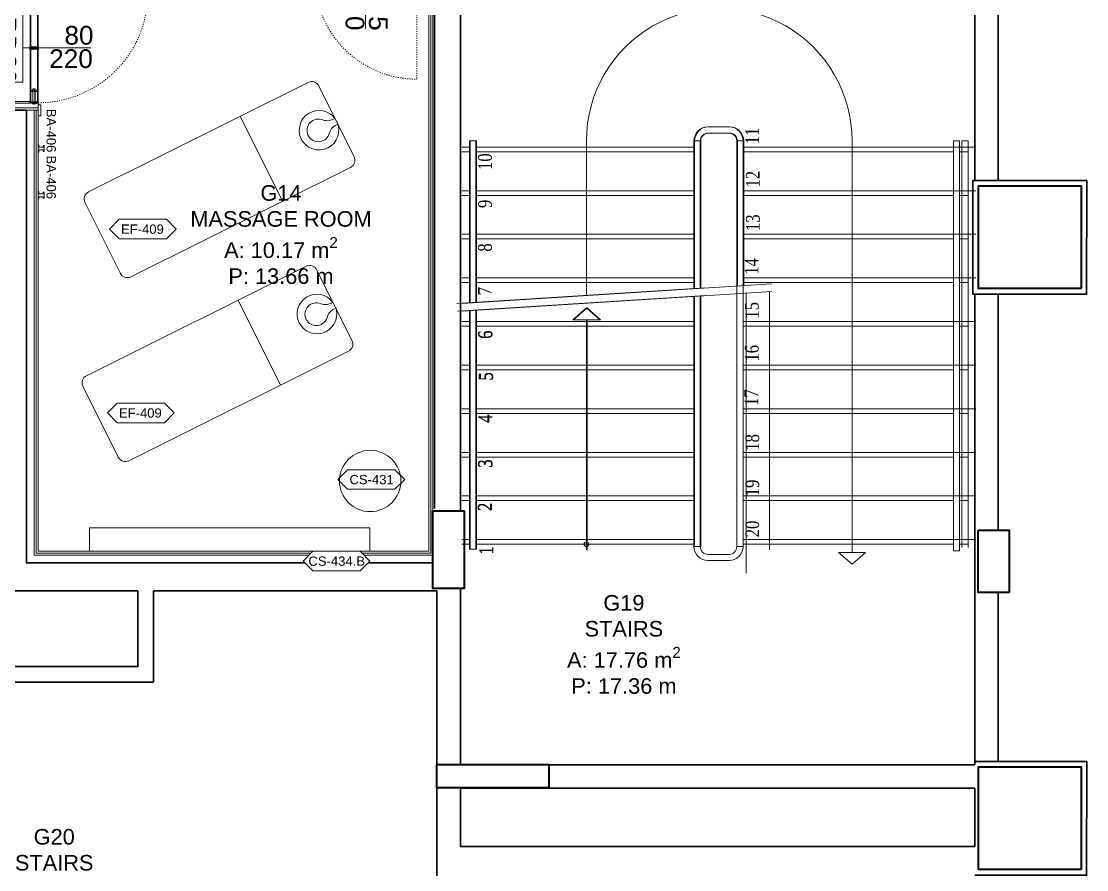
# Model space of a CAD drawing. Header units: centimetres. Extents: x 118932 to 154602, y -32682 to -23521.
# Drawn here: x 141078 to 141762, y -30357 to -29812 of the extents above; entities that cross this region are included whole.
import ezdxf

# ---------------------------------------------------------------- set-up
doc = ezdxf.new("R2010")
doc.units = ezdxf.units.CM
doc.header["$LTSCALE"] = 50
doc.header["$MEASUREMENT"] = 0
doc.linetypes.add('ACAD_ISO03W100', pattern=[30, 12, -18])
doc.linetypes.add('CENTER', pattern=[50.8, 31.75, -6.35, 6.35, -6.35])
for name, color, linetype, lineweight, true_color in [('GEN_00_BL_Yazı', 7, 'Continuous', 0, 0x4f5250), ('GEN_00_BL_Ölçü Dış', 7, 'Continuous', 5, 0x766a5e), ('GEN_01_TA_Kolon', 7, 'Continuous', 35, 0xd05d28), ('GEN_01_TA_Merdiven', 7, 'Continuous', 13, 0x816183), ('GEN_02_TF_Islak Hacim', 7, 'Continuous', 5, 0x007cb0), ('GEN_02_TF_Kapı', 7, 'Continuous', 9, 0x4a3526), ('GEN_02_TF_Mobilya', 7, 'Continuous', 5, 0x745e3d), ('GEN_05_ML_Ahşap', 7, 'Continuous', 9, 0x745e3d), ('GEN_05_ML_Alçıpan_giydirme', 7, 'Continuous', 18, 0x7ebab5), ('GEN_06_GR_İnce', 7, 'Continuous', 13, 0xb0b0a9), ('KALACAK DUVARLAR', 7, 'Continuous', 30, 0x005387)]:
    doc.layers.add(name, color=color, linetype=linetype, lineweight=lineweight, true_color=true_color)
doc.styles.add('ARIAL', font='arial.ttf')
doc.styles.add('arial_1_18', font='arial.ttf', dxfattribs={"height": 0.2})
doc.styles.add('Arial_6', font='arial.ttf', dxfattribs={"height": 59.5325})
doc.styles.add('NEW-ROMAN', font='times.ttf', dxfattribs={"width": 0.7, "height": 15})

# ---------------------------------------------------------------- blocks, each defined once
blk = doc.blocks.new('as5')
at = {"layer": 'GEN_01_TA_Merdiven'}
for p, q in [((43915.65, -10678.36, 0), (43912.07, -10782.2, 0)), ((43915.65, -10678.36, 0), (43919.65, -10678.49, 0)), ((43919.65, -10678.49, 0), (43916.08, -10782.05, 0)), ((43919.65, -10678.49, 0), (43916.08, -10782.05, 0)), ((43990.61, -10680.96, 0), (43987.18, -10780.17, 0)), ((44068.73, -10678.66, 0), (44082.23, -10679.13, 0)), ((43915.41, -10685.36, 0), (43910.41, -10685.19, 0)), ((43915.51, -10682.37, 0), (43910.52, -10682.19, 0)), ((44059.33, -10690.33, 0), (43919.41, -10685.5, 0)), ((44059.43, -10687.34, 0), (43919.51, -10682.5, 0)), ((44059.57, -10683.35, 0), (44056.29, -10778.23, 0)), ((44063.56, -10683.48, 0), (44059.57, -10683.35, 0)), ((44063.56, -10683.48, 0), (44060.3, -10778.08, 0)), ((44087.05, -10684.3, 0), (44078.06, -10944.63, 0)), ((44091.05, -10684.43, 0), (44082.06, -10944.77, 0)), ((44091.05, -10684.43, 0), (44082.06, -10944.77, 0)), ((44087.05, -10684.3, 0), (44091.05, -10684.43, 0)), ((44090.91, -10688.42, 0), (44225.83, -10693.08, 0)), ((44161.01, -10686.85, 0), (44151.89, -10950.89, 0)), ((44090.81, -10691.42, 0), (44225.73, -10696.08, 0)), ((44225.97, -10689.09, 0), (44216.88, -10952.16, 0)), ((44229.97, -10689.23, 0), (44220.88, -10952.3, 0)), ((44229.97, -10689.23, 0), (44225.97, -10689.09, 0)), ((44229.83, -10693.22, 0), (44234.82, -10693.39, 0)), ((44229.72, -10696.22, 0), (44234.72, -10696.39, 0)), ((43918.58, -10709.48, 0), (43916.08, -10782.05, 0)), ((43914.45, -10713.35, 0), (43909.45, -10713.18, 0)), ((43914.55, -10710.35, 0), (43909.55, -10710.18, 0)), ((44058.36, -10718.32, 0), (43918.44, -10713.49, 0)), ((44058.46, -10715.32, 0), (43918.55, -10710.49, 0)), ((44089.84, -10719.4, 0), (44224.76, -10724.06, 0)), ((44089.94, -10716.41, 0), (44224.86, -10721.06, 0)), ((44228.86, -10721.2, 0), (44233.86, -10721.38, 0)), ((44228.76, -10724.2, 0), (44233.75, -10724.37, 0)), ((43913.48, -10741.33, 0), (43908.48, -10741.16, 0)), ((43913.58, -10738.33, 0), (43908.59, -10738.16, 0)), ((44057.39, -10746.3, 0), (43917.48, -10741.47, 0)), ((44057.5, -10743.3, 0), (43917.58, -10738.47, 0)), ((44088.87, -10747.39, 0), (44223.79, -10752.05, 0)), ((44088.98, -10744.39, 0), (44223.9, -10749.05, 0)), ((44227.9, -10749.19, 0), (44232.89, -10749.36, 0)), ((44227.79, -10752.18, 0), (44232.79, -10752.36, 0)), ((43912.51, -10769.31, 0), (43907.52, -10769.14, 0)), ((43912.62, -10766.32, 0), (43907.62, -10766.14, 0)), ((44056.43, -10774.28, 0), (43916.51, -10769.45, 0)), ((44056.53, -10771.29, 0), (43916.61, -10766.45, 0)), ((44087.91, -10775.37, 0), (44222.83, -10780.03, 0)), ((44088.01, -10772.37, 0), (44222.93, -10777.03, 0)), ((44226.93, -10777.17, 0), (44231.93, -10777.34, 0)), ((44056.12, -10783.1, 0), (44050.58, -10943.68, 0)), ((44060.13, -10782.95, 0), (44054.57, -10943.82, 0)), ((44226.83, -10780.17, 0), (44231.82, -10780.34, 0)), ((43911.9, -10787.07, 0), (43906.61, -10940.38, 0)), ((43915.91, -10786.91, 0), (43910.6, -10940.52, 0)), ((43915.91, -10786.91, 0), (43910.6, -10940.52, 0)), ((43915.91, -10786.91, 0), (43910.6, -10940.52, 0)), ((43978, -10795.47, 0), (43986.91, -10788.11, 0)), ((43995.29, -10796.07, 0), (43986.91, -10788.11, 0)), ((43911.55, -10797.3, 0), (43906.55, -10797.13, 0)), ((43911.65, -10794.3, 0), (43906.65, -10794.13, 0)), ((44055.46, -10802.27, 0), (43915.54, -10797.44, 0)), ((44055.56, -10799.27, 0), (43915.65, -10794.44, 0)), ((43995.29, -10796.07, 0), (43978, -10795.47, 0)), ((43986.64, -10795.77, 0), (43981.54, -10943.58, 0)), ((44086.94, -10803.35, 0), (44221.86, -10808.01, 0)), ((44087.05, -10800.36, 0), (44221.96, -10805.01, 0)), ((44225.96, -10805.15, 0), (44230.96, -10805.33, 0)), ((44225.86, -10808.15, 0), (44230.86, -10808.32, 0)), ((43910.58, -10825.28, 0), (43905.58, -10825.11, 0)), ((43910.68, -10822.28, 0), (43905.69, -10822.11, 0)), ((44054.49, -10830.25, 0), (43914.58, -10825.42, 0)), ((44054.6, -10827.25, 0), (43914.68, -10822.42, 0)), ((44085.98, -10831.34, 0), (44220.9, -10836, 0)), ((44086.08, -10828.34, 0), (44221, -10833, 0)), ((44224.89, -10836.13, 0), (44229.89, -10836.31, 0)), ((44225, -10833.14, 0), (44229.99, -10833.31, 0)), ((43909.61, -10853.26, 0), (43904.62, -10853.09, 0)), ((43909.72, -10850.27, 0), (43904.72, -10850.09, 0)), ((44053.63, -10855.24, 0), (43913.71, -10850.4, 0)), ((44053.53, -10858.23, 0), (43913.61, -10853.4, 0)), ((44085.01, -10859.32, 0), (44219.93, -10863.98, 0)), ((44085.11, -10856.32, 0), (44220.03, -10860.98, 0)), ((44223.93, -10864.12, 0), (44228.92, -10864.29, 0)), ((44224.03, -10861.12, 0), (44229.03, -10861.29, 0)), ((43908.75, -10878.25, 0), (43903.75, -10878.08, 0)), ((44052.67, -10883.22, 0), (43912.75, -10878.39, 0)), ((43908.65, -10881.25, 0), (43903.65, -10881.08, 0)), ((44052.56, -10886.22, 0), (43912.65, -10881.39, 0)), ((44084.04, -10887.3, 0), (44218.96, -10891.96, 0)), ((44084.15, -10884.31, 0), (44219.07, -10888.96, 0)), ((44222.96, -10892.1, 0), (44227.96, -10892.27, 0)), ((44223.06, -10889.1, 0), (44228.06, -10889.28, 0)), ((43907.78, -10906.23, 0), (43902.79, -10906.06, 0)), ((44051.7, -10911.2, 0), (43911.78, -10906.37, 0)), ((43907.68, -10909.23, 0), (43902.68, -10909.06, 0)), ((44051.6, -10914.2, 0), (43911.68, -10909.37, 0)), ((44083.18, -10912.29, 0), (44218.1, -10916.95, 0)), ((44083.08, -10915.29, 0), (44218, -10919.95, 0)), ((44221.99, -10920.08, 0), (44226.99, -10920.26, 0)), ((44222.1, -10917.09, 0), (44227.09, -10917.26, 0)), ((43906.82, -10934.22, 0), (43901.82, -10934.04, 0)), ((44050.73, -10939.19, 0), (43910.82, -10934.35, 0)), ((43906.71, -10937.21, 0), (43901.72, -10937.04, 0)), ((43910.6, -10940.52, 0), (43906.61, -10940.38, 0)), ((43910.6, -10940.52, 0), (43906.61, -10940.38, 0)), ((44050.63, -10942.18, 0), (43910.71, -10937.35, 0)), ((44082.21, -10940.27, 0), (44217.13, -10944.93, 0)), ((44050.58, -10943.68, 0), (44054.57, -10943.82, 0)), ((44082.06, -10944.77, 0), (44078.06, -10944.63, 0)), ((44082.11, -10943.27, 0), (44217.03, -10947.93, 0)), ((44221.03, -10948.07, 0), (44226.02, -10948.24, 0)), ((44221.13, -10945.07, 0), (44226.13, -10945.24, 0)), ((44059.26, -10952.99, 0), (44072.75, -10953.45, 0)), ((44059.4, -10948.99, 0), (44072.89, -10949.46, 0)), ((44143.24, -10950.59, 0), (44160.54, -10951.19, 0)), ((44143.24, -10950.59, 0), (44151.62, -10958.55, 0)), ((44160.54, -10951.19, 0), (44151.62, -10958.55, 0)), ((44216.88, -10952.16, 0), (44220.88, -10952.3, 0))]:
    blk.add_line(p, q, dxfattribs=at)
at = {"layer": 'GEN_01_TA_Merdiven', "linetype": 'CENTER', "ltscale": 0.5}
for p, q in [((44063.36, -10777.97, 0), (43903.94, -10782.5, 0)), ((44063.44, -10782.83, 0), (43904.01, -10787.36, 0))]:
    blk.add_line(p, q, dxfattribs=at)
at = {"layer": 'GEN_01_TA_Merdiven'}
blk.add_circle((43981.67, -10939.8, 0), 1.5, dxfattribs=at)
for centre, radius, start, end in [((44075.81, -10683.91, 0), 85.25, 358.02232, 178.02232), ((44068.56, -10683.66, 0), 9, 88.02232, 178.02232), ((44082.05, -10684.12, 0), 9, 358.02232, 88.02232), ((44068.56, -10683.66, 0), 5, 88.02232, 178.02232), ((44082.05, -10684.12, 0), 5, 358.02232, 88.02232), ((44059.57, -10943.99, 0), 9, 178.02232, 268.02232), ((44059.57, -10943.99, 0), 5, 178.02232, 268.02232), ((44073.06, -10944.46, 0), 9, 268.02232, 358.02232), ((44073.06, -10944.46, 0), 5, 268.02232, 358.02232)]:
    blk.add_arc(centre, radius, start, end, dxfattribs=at)
at = {"layer": 'GEN_01_TA_Merdiven', "style": 'NEW-ROMAN', "width": 0.8}
for s, p in [('11', (44101.25, -10686.91, 0)), ('10', (43929.26, -10697.52, 0)), ('12', (44100.7, -10714.71, 0)), ('9', (43928.4, -10721.97, 0)), ('13', (44099.74, -10742.66, 0)), ('8', (43927.43, -10749.96, 0)), ('14', (44097.96, -10770.68, 0)), ('7', (43926.46, -10777.94, 0)), ('15', (44097.13, -10798.87, 0)), ('6', (43925.5, -10805.92, 0)), ('16', (44096.17, -10826.4, 0)), ('5', (43924.98, -10832.68, 0)), ('17', (44094.92, -10854.84, 0)), ('4', (43923.64, -10859.82, 0)), ('18', (44094.52, -10883.59, 0)), ('3', (43922.64, -10888.61, 0)), ('19', (44093.51, -10912.82, 0)), ('2', (43921.48, -10916.38, 0)), ('20', (44092.6, -10939.16, 0)), ('20', (44092.6, -10939.16, 0)), ('1', (43921.33, -10944.38, 0))]:
    blk.add_text(s, height=8.82, rotation=88.02232, dxfattribs=at).set_placement(p)
blk = doc.blocks.new('LEVEL 0_B BLOK_MERDİVEN')
at = {"layer": 'GEN_01_TA_Merdiven'}
for p, q in [((2641.55, -115.17, 0), (2655.05, -115.17, 0)), ((2641.55, -119.17, 0), (2655.05, -119.17, 0)), ((2488.55, -124.15, 0), (2488.55, -228.06, 0)), ((2488.55, -124.15, 0), (2492.55, -124.15, 0)), ((2492.55, -124.15, 0), (2492.55, -227.77, 0)), ((2632.55, -124.17, 0), (2632.55, -219.12, 0)), ((2636.55, -124.17, 0), (2632.55, -124.17, 0)), ((2636.55, -124.17, 0), (2636.55, -218.83, 0)), ((2660.05, -124.17, 0), (2664.05, -124.17, 0)), ((2660.05, -124.17, 0), (2660.05, -217.32, 0)), ((2664.05, -124.17, 0), (2664.05, -217.07, 0)), ((2664.05, -128.17, 0), (2804.05, -128.17, 0)), ((2804.05, -124.17, 0), (2804.05, -385.17, 0)), ((2808.05, -124.17, 0), (2804.05, -124.17, 0)), ((2808.05, -124.17, 0), (2808.05, -385.17, 0)), ((2808.05, -128.17, 0), (2813.05, -128.17, 0)), ((2488.55, -131.17, 0), (2483.55, -131.17, 0)), ((2632.55, -131.17, 0), (2492.55, -131.17, 0)), ((2664.05, -156.17, 0), (2804.05, -156.17, 0)), ((2808.05, -156.17, 0), (2813.05, -156.17, 0)), ((2488.55, -159.17, 0), (2483.55, -159.17, 0)), ((2632.55, -159.17, 0), (2492.55, -159.17, 0)), ((2664.05, -184.17, 0), (2804.05, -184.17, 0)), ((2808.05, -184.17, 0), (2813.05, -184.17, 0)), ((2488.55, -187.17, 0), (2483.55, -187.17, 0)), ((2632.55, -187.17, 0), (2492.55, -187.17, 0)), ((2488.55, -215.17, 0), (2483.55, -215.17, 0)), ((2632.55, -215.17, 0), (2492.55, -215.17, 0)), ((2664.05, -212.17, 0), (2804.05, -212.17, 0)), ((2808.05, -212.17, 0), (2813.05, -212.17, 0)), ((2632.55, -223.99, 0), (2632.55, -384.67, 0)), ((2636.55, -223.7, 0), (2636.55, -384.67, 0)), ((2665.55, -221.84, 0), (2665.55, -401.67, 0)), ((2680.55, -220.9, 0), (2680.55, -386.67, 0)), ((2554.9, -239.05, 0), (2563.55, -231.38, 0)), ((2572.2, -239.05, 0), (2563.55, -231.38, 0)), ((2488.55, -232.93, 0), (2488.55, -386.34, 0)), ((2492.55, -232.64, 0), (2492.55, -386.34, 0)), ((2572.2, -239.05, 0), (2554.9, -239.05, 0)), ((2563.55, -239.05, 0), (2563.55, -386.95, 0)), ((2488.55, -240.17, 0), (2483.55, -240.17, 0)), ((2488.55, -243.17, 0), (2483.55, -243.17, 0)), ((2632.55, -240.17, 0), (2492.55, -240.17, 0)), ((2632.55, -243.17, 0), (2492.55, -243.17, 0)), ((2664.05, -240.17, 0), (2804.05, -240.17, 0)), ((2808.05, -240.17, 0), (2813.05, -240.17, 0)), ((2488.55, -268.17, 0), (2483.55, -268.17, 0)), ((2488.55, -271.17, 0), (2483.55, -271.17, 0)), ((2632.55, -268.17, 0), (2492.55, -268.17, 0)), ((2632.55, -271.17, 0), (2492.55, -271.17, 0)), ((2664.05, -268.17, 0), (2804.05, -268.17, 0)), ((2808.05, -268.17, 0), (2813.05, -268.17, 0)), ((2488.55, -296.17, 0), (2483.55, -296.17, 0)), ((2488.55, -299.17, 0), (2483.55, -299.17, 0)), ((2632.55, -296.17, 0), (2492.55, -296.17, 0)), ((2632.55, -299.17, 0), (2492.55, -299.17, 0)), ((2664.05, -296.17, 0), (2804.05, -296.17, 0)), ((2808.05, -296.17, 0), (2813.05, -296.17, 0)), ((2488.55, -324.17, 0), (2483.55, -324.17, 0)), ((2488.55, -327.17, 0), (2483.55, -327.17, 0)), ((2632.55, -324.17, 0), (2492.55, -324.17, 0)), ((2632.55, -327.17, 0), (2492.55, -327.17, 0)), ((2664.05, -324.17, 0), (2804.05, -324.17, 0)), ((2808.05, -324.17, 0), (2813.05, -324.17, 0)), ((2488.55, -352.17, 0), (2483.55, -352.17, 0)), ((2488.55, -355.17, 0), (2483.55, -355.17, 0)), ((2632.55, -352.17, 0), (2492.55, -352.17, 0)), ((2632.55, -355.17, 0), (2492.55, -355.17, 0)), ((2664.05, -352.17, 0), (2804.05, -352.17, 0)), ((2808.05, -352.17, 0), (2813.05, -352.17, 0)), ((2632.55, -380.17, 0), (2492.55, -380.17, 0)), ((2664.05, -380.17, 0), (2804.05, -380.17, 0)), ((2808.05, -380.17, 0), (2813.05, -380.17, 0)), ((2492.55, -386.34, 0), (2488.55, -386.34, 0)), ((2632.55, -383.17, 0), (2492.55, -383.17, 0)), ((2632.55, -384.67, 0), (2636.55, -384.67, 0)), ((2641.55, -389.67, 0), (2655.05, -389.67, 0)), ((2641.55, -393.67, 0), (2655.05, -393.67, 0))]:
    blk.add_line(p, q, dxfattribs=at)
at = {"layer": 'GEN_01_TA_Merdiven', "linetype": 'CENTER', "ltscale": 0.5}
for p, q in [((2682.05, -215.93, 0), (2483.55, -228.64, 0)), ((2682.05, -220.8, 0), (2483.55, -233.49, 0))]:
    blk.add_line(p, q, dxfattribs=at)
at = {"layer": 'GEN_01_TA_Merdiven'}
for centre, radius, start, end in [((2641.55, -124.17, 0), 9, 90, 180), ((2655.05, -124.17, 0), 9, 0, 90), ((2641.55, -124.17, 0), 5, 90, 180), ((2655.05, -124.17, 0), 5, 0, 90)]:
    blk.add_arc(centre, radius, start, end, dxfattribs=at)
at = {"rotation": 1.977677304363051}
blk.add_blockref('as5', (-41769.87, 9032.3, 0), dxfattribs=at)
at = {"layer": 'GEN_01_TA_Merdiven', "style": 'NEW-ROMAN', "width": 0.8}
for s, p in [('6', (2502.79, -251.31, 0)), ('5', (2503.2, -278.06, 0)), ('4', (2502.79, -305.23, 0)), ('3', (2502.79, -334.04, 0)), ('2', (2502.58, -361.83, 0)), ('1', (2503.4, -389.82, 0))]:
    blk.add_text(s, height=8.82, rotation=90, dxfattribs=at).set_placement(p)
blk = doc.blocks.new('LEVEL 0_B BLOK_GÖRÜNÜŞ')
at = {"layer": 'GEN_00_BL_Ölçü Dış'}
blk.add_blockref('LEVEL 0_B BLOK_MERDİVEN', (-229.05, 1040.3, 0), dxfattribs=at)
blk = doc.blocks.new('LEVEL 0_B BLOK_KOLON')
at = {"layer": 'GEN_01_TA_Kolon', "elevation": 0}
for points in [[(766.5, -397.37), (700.5, -397.37), (700.5, -331.37), (766.5, -331.37)], [(766.5, -397.37), (700.5, -397.37), (700.5, -331.37), (766.5, -331.37)], [(350.37, -540.07), (370.37, -540.07), (370.37, -590.07), (350.37, -590.07)], [(700.37, -552.55), (720.37, -552.55), (720.37, -592.57), (700.37, -592.57)], [(352.87, -703.07), (424.87, -703.07), (424.87, -718.07), (352.87, -718.07)], [(766.5, -770.5), (700.5, -770.5), (700.5, -704.5), (766.5, -704.5)], [(766.5, -770.5), (700.5, -770.5), (700.5, -704.5), (766.5, -704.5)]]:
    blk.add_lwpolyline(points, close=True, dxfattribs=at)
blk = doc.blocks.new('KALACAK DUVALAR LEVEL 0 B BLOK')
at = {"layer": 'KALACAK DUVARLAR'}
for p, q in [((598.7, -473.82), (598.7, -335.8)), ((598.7, -698.34), (598.7, -546.82)), ((583.7, -846.95, 0), (598.7, -846.95, 0))]:
    blk.add_line(p, q, dxfattribs=at)
for points in [[(256, -310.86), (583.7, -310.86), (583.7, -473.82)], [(236, -321.91), (230.21, -321.91), (230.21, -335.87), (236.87, -335.87), (236.87, -684.35)], [(253.5, -685.85), (253.51, -335.8)], [(235.87, -719.36), (-25, -719.36), (-25, -428.7), (-38, -428.7), (-38, -719.36), (-114.63, -719.36)], [(583.7, -546.82), (583.7, -846.95)], [(-118, -737.36), (46.5, -737.36)], [(56.5, -737.36), (238.5, -737.36), (238.5, -998.82)], [(583.7, -846.95), (583.7, -848.93), (253.5, -848.93), (253.5, -735.86)], [(598.7, -846.95), (598.7, -738.36)]]:
    blk.add_lwpolyline(points, dxfattribs=at)
at = {"layer": 'KALACAK DUVARLAR', "elevation": 0}
blk.add_lwpolyline([(582.55, -473.82), (655.55, -473.82), (655.44, -546.82), (582.44, -546.82)], close=True, dxfattribs=at)
for points in [[(-118, -795.93), (56.5, -795.93), (56.5, -737.45)], [(-118, -785.93), (46.5, -785.93), (46.5, -737.45)], [(583.7, -846.95), (655.55, -846.95), (655.44, -919.95), (583.7, -919.95)]]:
    blk.add_lwpolyline(points, dxfattribs=at)
at = {"layer": 'KALACAK DUVARLAR'}
blk.add_lwpolyline([(253.5, -901.43), (253.5, -863.93), (583.7, -863.93), (583.7, -901.43)], close=True, dxfattribs=at)
blk = doc.blocks.new('BA 406 HOOK')
at = {"layer": 'GEN_02_TF_Islak Hacim'}
for p, q in [((-2.38, 0), (-2.38, -0.32)), ((-2.38, 0), (2.38, 0)), ((-2.3, 0), (-2.38, 0)), ((2.38, 0), (2.3, 0)), ((2.38, -0.32), (2.38, 0)), ((-2.38, -0.32), (-2.3, -0.32)), ((-0.92, -0.32), (-2.38, -0.32)), ((-1.91, -3.19), (-1.91, -3.81)), ((-1.91, -3.19), (-0.92, -3.19)), ((-1.84, -3.19), (-1.91, -3.19)), ((-1.91, -3.81), (-1.84, -3.81)), ((1.9, -3.81), (-1.91, -3.81)), ((-0.92, -0.32), (-0.92, -3.19)), ((0.92, -3.19), (0.92, -0.32)), ((2.38, -0.32), (0.92, -0.32)), ((0.92, -3.19), (1.9, -3.19)), ((1.9, -3.19), (1.84, -3.19)), ((1.84, -3.81), (1.9, -3.81)), ((1.9, -3.81), (1.9, -3.19)), ((2.3, -0.32), (2.38, -0.32))]:
    blk.add_line(p, q, dxfattribs=at)
at = {"layer": 'GEN_00_BL_Yazı', "insert": (25.5, -11.38), "char_height": 6, "width": 26.5421, "attachment_point": 1, "rotation": 180, "style": 'Arial_6'}
blk.add_mtext('BA-406', dxfattribs=at)
blk = doc.blocks.new('LEVEL 0 ISLAK HACİM')
at = {"color": 1, "lineweight": 100, "rotation": 90}
for p in [(732.84, -3487.31, 0), (732.84, -3517.31, 0)]:
    blk.add_blockref('BA 406 HOOK', p, dxfattribs=at)
blk = doc.blocks.new('DUVAR LEVEL 0 B LBOK')
at = {"layer": 'GEN_05_ML_Alçıpan_giydirme', "elevation": 0}
for points in [[(714.42, 421.56), (714.42, 135.9), (970.29, 135.9), (970.29, 510.35), (962.13, 510.35), (962.13, 528.35)], [(715.67, 421.56), (715.67, 137.15), (969.04, 137.15), (969.04, 509.1), (960.88, 509.1), (960.88, 528.35)], [(716.92, 421.56), (716.92, 138.4), (967.79, 138.4), (967.79, 507.85), (959.63, 507.85), (959.63, 528.35)]]:
    blk.add_lwpolyline(points, dxfattribs=at)
blk = doc.blocks.new('FFE-Tag')
at = {"color": 0}
blk.add_wipeout([(-8.76, 0), (-6.19, 2.57), (6.19, 2.57), (8.76, 0), (6.19, -2.57), (-6.19, -2.57)], dxfattribs=at).dxf.layer = 'GEN_00_BL_Yazı'
at = {"layer": 'GEN_00_BL_Yazı', "color": 0}
for p, q in [((-8.76, 0), (-6.19, 2.57)), ((-8.76, 0), (-6.19, -2.57)), ((6.19, 2.57), (-6.19, 2.57)), ((8.76, 0), (6.19, 2.57)), ((8.76, 0), (6.19, -2.57)), ((-6.19, -2.57), (6.19, -2.57))]:
    blk.add_line(p, q, dxfattribs=at)
blk = doc.blocks.new('masaj_')
at = {"layer": 'GEN_02_TF_Mobilya'}
blk.add_lwpolyline([(61.65, 64.67, -1), (38.92, 53.35, -0.914158), (60.46, 66.61, -0.237125), (52.77, 65.56, 2.811027), (56.97, 57.38, -0.248577), (62.4, 62.72)], format="xyb", dxfattribs=at)
blk.add_lwpolyline([(-0.34, 67.94), (26.85, 13.38)], dxfattribs=at)
at = {"layer": 'GEN_00_BL_Yazı', "xscale": 2.448801272789196, "yscale": 2.448801272789196, "zscale": 2.448801272789196}
blk.add_blockref('FFE-Tag', (-62.81, -4.46), dxfattribs=at)
at = {"layer": 'GEN_02_TF_Mobilya'}
blk.add_lwpolyline([(72.79, 41.86), (50.07, 87.47, 0.414214), (43.36, 89.71), (-97.73, 19.41, 0.414214), (-99.98, 12.7), (-77.25, -32.91, 0.414214), (-70.55, -35.15), (70.55, 35.15, 0.414214)], format="xyb", close=True, dxfattribs=at)
at = {"layer": 'GEN_00_BL_Yazı', "insert": (-76.82, -1.53), "char_height": 6, "attachment_point": 1, "style": 'Arial_6'}
blk.add_mtext('EF-409', dxfattribs=at)
blk = doc.blocks.new('FFE Tag-Multi-MSD - FFE Tag-Multi-MSD-8152404-TYPE A-01 - FURNITURE PLAN')
blk.add_wipeout([(-8.76, 0), (-6.19, 2.57), (6.19, 2.57), (8.76, 0), (6.19, -2.57), (-6.19, -2.57)]).dxf.layer = 'GEN_00_BL_Yazı'
at = {"layer": 'GEN_00_BL_Yazı'}
for p, q in [((-8.76, 0), (-6.19, 2.57)), ((-8.76, 0), (-6.19, -2.57)), ((6.19, 2.57), (-6.19, 2.57)), ((8.76, 0), (6.19, 2.57)), ((8.76, 0), (6.19, -2.57)), ((-6.19, -2.57), (6.19, -2.57))]:
    blk.add_line(p, q, dxfattribs=at)
blk = doc.blocks.new('CS-431SideTable')
at = {"layer": 'GEN_00_BL_Yazı', "xscale": 2.448801272789196, "yscale": 2.448801272789196, "zscale": 2.448801272789196}
blk.add_blockref('FFE Tag-Multi-MSD - FFE Tag-Multi-MSD-8152404-TYPE A-01 - FURNITURE PLAN', (0.7, 0.98), dxfattribs=at)
at = {"layer": 'GEN_02_TF_Mobilya'}
blk.add_circle((0, 0), 19.69, dxfattribs=at)
at = {"layer": 'GEN_00_BL_Yazı', "insert": (-13.3, 3.9), "char_height": 6, "attachment_point": 1, "style": 'Arial_6'}
blk.add_mtext('CS-431', dxfattribs=at)
blk = doc.blocks.new('CS-434.B_CandleLedge_180x15x10')
at = {"layer": 'GEN_00_BL_Yazı', "xscale": 2.448801272789196, "yscale": 2.448801272789196, "zscale": 2.448801272789196}
blk.add_blockref('FFE-Tag', (-21.45, -21.3), dxfattribs=at)
at = {"layer": 'GEN_02_TF_Mobilya'}
blk.add_lwpolyline([(-180, -15), (0, -15), (0, 0), (-180, 0)], close=True, dxfattribs=at)
at = {"layer": 'GEN_00_BL_Yazı', "insert": (-39.46, -18.38), "char_height": 6, "attachment_point": 1, "style": 'Arial_6'}
blk.add_mtext('CS-434.B', dxfattribs=at)
blk = doc.blocks.new('b blok level 0 tefriş')
at = {"layer": 'GEN_02_TF_Mobilya'}
for name, p in [('CS-431SideTable', (2060.67, -542.47, 0)), ('CS-434.B_CandleLedge_180x15x10', (2060.49, -572.56, 0))]:
    blk.add_blockref(name, p, dxfattribs=at)
blk.add_blockref('masaj_', (1976.23, -494.27, 0))
blk.add_blockref('masaj_', (1977.56, -376.22, 0))
blk = doc.blocks.new('RD26')
at = {"layer": 'GEN_02_TF_Kapı'}
for p, q in [((-75.5, 0), (-80, 0)), ((-75.8, 0.14), (-75.8, -3)), ((-75.5, 0.01), (-75.5, -3)), ((-75.5, 0), (-75.5, -28)), ((-75.2, 0.01), (-75.2, -3)), ((-75.2, 0), (-4.8, 0)), ((-75.2, -5.2), (-75.2, 0)), ((-74.9, 0.14), (-74.9, -3)), ((-40.69, 0), (-40.69, -5.2, 0)), ((-39.3, 0), (-39.3, -5.2, 0)), ((-12.93, 0), (-12.93, -5.2, 0)), ((-11.93, 0), (-11.93, -5.2, 0)), ((-4.8, -5.2), (-4.8, 0)), ((-4.5, 0), (-4.5, -28)), ((-4.5, 0), (0, 0)), ((-75.5, -3), (-75.8, -3)), ((-75.18, -2.6), (-75.5, -2.26)), ((-75.18, -2.6), (-75.5, -2.26)), ((-75.18, -2.6), (-75.5, -3.01)), ((-74.3, -5.4), (-75.5, -5.4)), ((-75.2, -0.4), (-4.8, -0.4)), ((-75.2, -2.54), (-75.2, -2.12)), ((-75.2, -2.55), (-75.18, -2.55)), ((-75.2, -2.65), (-75.2, -2.55)), ((-75.2, -2.65), (-75.18, -2.65)), ((-75.2, -3.08), (-75.2, -2.66)), ((-74.9, -3), (-75.2, -3)), ((-75.2, -4.8), (-4.8, -4.8)), ((-75.2, -5.2), (-4.8, -5.2)), ((-75.18, -2.1), (-74.82, -2.1)), ((-75.18, -2.45), (-75.18, -2.55)), ((-75.18, -2.45), (-75.07, -2.45)), ((-75.18, -2.65), (-75.18, -2.55)), ((-75.18, -2.65), (-75.18, -2.75)), ((-75.18, -2.75), (-75.07, -2.75)), ((-74.82, -3.1), (-75.18, -3.1)), ((-75.07, -2.12), (-75.07, -3.08)), ((-75.07, -2.45), (-75.07, -2.75)), ((-74.8, -2.12), (-74.8, -3.08)), ((-74.6, -4.8), (-74.6, -0.4)), ((-74.3, -5.4), (-74.3, -28)), ((-40.59, -5.2), (-39.4, -5.2)), ((-5.7, -5.4), (-5.7, -28)), ((-5.7, -5.4), (-4.5, -5.4)), ((-5.4, -4.8), (-5.4, -0.4)), ((-5.2, -2.12), (-5.2, -3.08)), ((-4.82, -2.1), (-5.18, -2.1)), ((-5.18, -2.12), (-5.18, -3.08)), ((-4.82, -2.12), (-5.18, -2.12)), ((-5.18, -3.08), (-4.82, -3.08)), ((-5.18, -3.1), (-4.82, -3.1)), ((-4.93, -2.12), (-4.93, -3.08)), ((-4.82, -2.45), (-4.93, -2.45)), ((-4.93, -2.45), (-4.93, -2.75)), ((-4.82, -2.75), (-4.93, -2.75)), ((-4.82, -2.54), (-4.82, -2.12)), ((-4.82, -2.6), (-4.5, -2.26)), ((-4.82, -2.6), (-4.5, -2.26)), ((-4.82, -2.45), (-4.82, -2.55)), ((-4.82, -2.54), (-4.8, -2.54)), ((-4.8, -2.55), (-4.82, -2.55)), ((-4.82, -2.65), (-4.82, -2.55)), ((-4.82, -2.6), (-4.5, -3.01)), ((-4.82, -2.65), (-4.82, -2.75)), ((-4.8, -2.65), (-4.82, -2.65)), ((-4.82, -3.08), (-4.82, -2.66)), ((-4.82, -2.66), (-4.8, -2.66)), ((-4.8, -2.06), (-4.8, -3.11)), ((-3.8, -2.73), (-4.8, -2.06)), ((-4.8, -2.54), (-4.8, -2.12)), ((-4.8, -2.65), (-4.8, -2.55)), ((-4.8, -3.08), (-4.8, -2.66)), ((-3.8, -2.99), (-4.8, -3.11)), ((-4.8, -3.11), (-4.8, -2.99)), ((-4.3, -1.47), (-4.2, -1.47)), ((-4.2, -3.69), (-4.3, -3.69)), ((-4.2, -1.47), (-4.2, -2.46)), ((-4.2, -3.04), (-4.2, -3.69)), ((-3.8, -2.99), (-3.8, -2.73)), ((-76.5, -26.5), (-76.9, -26.5)), ((-76.9, -26.5), (-76.9, -28)), ((-76.5, -28), (-76.5, -26.5)), ((-3.5, -28), (-3.5, -26.5)), ((-3.5, -26.5), (-3.1, -26.5)), ((-3.1, -26.5), (-3.1, -28)), ((-76.9, -28), (-80, -28)), ((-74.3, -28), (-76.5, -28)), ((-5.7, -28), (-3.5, -28))]:
    blk.add_line(p, q, dxfattribs=at)
at = {"layer": 'GEN_02_TF_Kapı', "linetype": 'ACAD_ISO03W100', "ltscale": 0.001}
blk.add_lwpolyline([(-75.2, 0), (-75.2, 70.4, -0.414214), (-4.8, 0)], format="xyb", dxfattribs=at)
at = {"layer": 'GEN_02_TF_Kapı'}
for points in [[(-76.5, 0), (-83.5, 0), (-83.5, 1.75), (-76.5, 1.75)], [(-80, 0), (-78.5, 0), (-78.5, -28), (-80, -28)], [(-39, 0), (-41, 0), (-41, 0.2), (-40.6, 0.3), (-39.4, 0.3), (-39, 0.2)], [(-40.59, 0), (-40.69, 0), (-40.69, -5.2), (-40.59, -5.2)], [(-39.4, -5.2), (-40.6, -5.2), (-40.6, 0), (-39.4, 0)], [(-39.4, 0), (-39.3, 0), (-39.3, -5.2), (-39.4, -5.2)], [(-12.83, 0), (-12.93, 0), (-12.93, -5.2), (-12.83, -5.2)], [(-12.93, 0), (-12.83, 0), (-12.83, -5.2), (-12.93, -5.2)], [(-12.83, -5.2), (-12.03, -5.2), (-12.03, 0), (-12.83, 0)], [(-12.03, 0), (-11.93, 0), (-11.93, -5.2), (-12.03, -5.2)], [(-11.93, 0), (-12.03, 0), (-12.03, -5.2), (-11.93, -5.2)], [(-3.5, 0), (3.5, 0), (3.5, 1.75), (-3.5, 1.75)], [(-1.5, 0), (0, 0), (0, -28), (-1.5, -28)], [(-38.99, -5.4), (-40.99, -5.4), (-40.99, -5.2), (-38.99, -5.2)], [(-13.75, -1.95), (-4.9, -1.95), (-4.9, -3.47), (-13.75, -3.47)], [(-13.65, -2.05), (-5, -2.05), (-5, -3.37), (-13.65, -3.37)], [(-4.8, -3.47), (-5, -3.47), (-5, -1.55), (-4.8, -1.55)], [(-4.3, -3.69), (-4.5, -3.69), (-4.5, -1.47), (-4.3, -1.47)]]:
    blk.add_lwpolyline(points, close=True, dxfattribs=at)
for points in [[(-75.2, -2.54), (-75.18, -2.54), (-75.18, -2.12), (-74.82, -2.12), (-74.82, -3.08), (-75.18, -3.08), (-75.18, -2.66), (-75.2, -2.66)], [(-76.9, -28), (-83.5, -28), (-83.5, -29.75), (-76.5, -29.75), (-76.5, -28)], [(-3.1, -28), (3.5, -28), (3.5, -29.75), (-3.5, -29.75), (-3.5, -28)]]:
    blk.add_lwpolyline(points, dxfattribs=at)
blk.add_circle((-75.35, 0.8), 0.8, dxfattribs=at)
for centre, start, end in [((-75.18, -2.12), 91.54328, 178.45672), ((-75.18, -3.08), 181.54328, 268.45672), ((-74.82, -2.12), 1.54328, 88.45672), ((-74.82, -3.08), 271.54328, 358.45672), ((-5.18, -2.12), 91.54328, 178.45672), ((-5.18, -3.08), 181.54328, 268.45672), ((-4.82, -2.12), 1.54328, 88.45672), ((-4.82, -3.08), 271.54328, 358.45672)]:
    blk.add_arc(centre, 0.0206, start, end, dxfattribs=at)
at = {"layer": 'GEN_05_ML_Ahşap'}
blk.add_lwpolyline([(-40, -9.81), (-40, 33.75)], dxfattribs=at)
blk.add_lwpolyline([(-61.93, -29.81), (-18.07, -29.81), (-18.07, -9.81), (-61.93, -9.81)], close=True, dxfattribs=at)
at = {"layer": 'GEN_00_BL_Yazı', "char_height": 12, "attachment_point": 7, "rotation": 90, "style": 'arial_1_18'}
for s, insert in [('\\A1;\\pxt1;80', (-41.95, 16.88)), ('\\A1;220', (-26.95, 7.12))]:
    blk.add_mtext_dynamic_manual_height_columns(s, width=3542.6897, gutter_width=1875, heights=[387.79], dxfattribs=dict(at, insert=insert))
at = {"layer": 'GEN_00_BL_Yazı', "insert": (-60.27, -26.27), "char_height": 12, "attachment_point": 7, "style": 'arial_1_18'}
blk.add_mtext_dynamic_manual_height_columns('\\A1;RD26', width=3542.6897, gutter_width=1875, heights=[387.79], dxfattribs=at)
blk = doc.blocks.new('RD28M')
at = {"layer": 'GEN_02_TF_Kapı'}
for p, q in [((4.5, 0), (0, 0)), ((4.2, 0.14), (4.2, -3)), ((4.5, 0.01), (4.5, -3)), ((4.5, 0), (4.5, -20.5)), ((4.8, 0.01), (4.8, -3)), ((4.8, 0), (70.2, 0)), ((4.8, -5.2), (4.8, 0)), ((5.1, 0.14), (5.1, -3)), ((36.81, 0), (36.81, -5.2, 0)), ((38.2, 0), (38.2, -5.2, 0)), ((62.07, 0), (62.07, -5.2, 0)), ((63.07, 0), (63.07, -5.2, 0)), ((70.2, -5.2), (70.2, 0)), ((70.5, 0), (70.5, -20.5)), ((70.5, 0), (75, 0)), ((4.5, -3), (4.2, -3)), ((4.82, -2.6), (4.5, -2.26)), ((4.82, -2.6), (4.5, -2.26)), ((4.82, -2.6), (4.5, -3.01)), ((5.7, -5.4), (4.5, -5.4)), ((4.8, -0.4), (70.2, -0.4)), ((4.8, -2.54), (4.8, -2.12)), ((4.8, -2.55), (4.82, -2.55)), ((4.8, -2.65), (4.8, -2.55)), ((4.8, -2.65), (4.82, -2.65)), ((4.8, -3.08), (4.8, -2.66)), ((5.1, -3), (4.8, -3)), ((4.8, -4.8), (70.2, -4.8)), ((4.8, -5.2), (70.2, -5.2)), ((4.82, -2.1), (5.18, -2.1)), ((4.82, -2.45), (4.82, -2.55)), ((4.82, -2.45), (4.93, -2.45)), ((4.82, -2.65), (4.82, -2.55)), ((4.82, -2.65), (4.82, -2.75)), ((4.82, -2.75), (4.93, -2.75)), ((5.18, -3.1), (4.82, -3.1)), ((4.93, -2.12), (4.93, -3.08)), ((4.93, -2.45), (4.93, -2.75)), ((5.2, -2.12), (5.2, -3.08)), ((5.4, -4.8), (5.4, -0.4)), ((5.7, -5.4), (5.7, -20.5)), ((36.91, -5.2), (38.1, -5.2)), ((69.3, -5.4), (69.3, -20.5)), ((69.3, -5.4), (70.5, -5.4)), ((69.6, -4.8), (69.6, -0.4)), ((69.8, -2.12), (69.8, -3.08)), ((70.18, -2.1), (69.82, -2.1)), ((69.82, -2.12), (69.82, -3.08)), ((70.18, -2.12), (69.82, -2.12)), ((69.82, -3.08), (70.18, -3.08)), ((69.82, -3.1), (70.18, -3.1)), ((70.07, -2.12), (70.07, -3.08)), ((70.18, -2.45), (70.07, -2.45)), ((70.07, -2.45), (70.07, -2.75)), ((70.18, -2.75), (70.07, -2.75)), ((70.18, -2.54), (70.18, -2.12)), ((70.18, -2.6), (70.5, -2.26)), ((70.18, -2.6), (70.5, -2.26)), ((70.18, -2.45), (70.18, -2.55)), ((70.18, -2.54), (70.2, -2.54)), ((70.2, -2.55), (70.18, -2.55)), ((70.18, -2.65), (70.18, -2.55)), ((70.18, -2.6), (70.5, -3.01)), ((70.18, -2.65), (70.18, -2.75)), ((70.2, -2.65), (70.18, -2.65)), ((70.18, -3.08), (70.18, -2.66)), ((70.18, -2.66), (70.2, -2.66)), ((70.2, -2.06), (70.2, -3.11)), ((71.2, -2.73), (70.2, -2.06)), ((70.2, -2.54), (70.2, -2.12)), ((70.2, -2.65), (70.2, -2.55)), ((70.2, -3.08), (70.2, -2.66)), ((71.2, -2.99), (70.2, -3.11)), ((70.2, -3.11), (70.2, -2.99)), ((70.7, -1.47), (70.8, -1.47)), ((70.8, -3.69), (70.7, -3.69)), ((70.8, -1.47), (70.8, -2.46)), ((70.8, -3.04), (70.8, -3.69)), ((71.2, -2.99), (71.2, -2.73)), ((3.1, -20.5), (0, -20.5)), ((3.5, -19), (3.1, -19)), ((3.1, -19), (3.1, -20.5)), ((3.5, -20.5), (3.5, -19)), ((5.7, -20.5), (3.5, -20.5)), ((69.3, -20.5), (71.5, -20.5)), ((71.5, -20.5), (71.5, -19)), ((71.5, -19), (71.9, -19)), ((71.9, -19), (71.9, -20.5))]:
    blk.add_line(p, q, dxfattribs=at)
at = {"layer": 'GEN_02_TF_Kapı', "linetype": 'ACAD_ISO03W100', "ltscale": 0.001}
blk.add_lwpolyline([(4.65, 0.8), (4.65, 66.35, -0.417793), (70.2, 0)], format="xyb", dxfattribs=at)
at = {"layer": 'GEN_02_TF_Kapı'}
for points in [[(3.5, 0), (-3.5, 0), (-3.5, 1.75), (3.5, 1.75)], [(0, 0), (1.5, 0), (1.5, -20.5), (0, -20.5)], [(38.5, 0), (36.5, 0), (36.5, 0.2), (36.9, 0.3), (38.1, 0.3), (38.5, 0.2)], [(36.91, 0), (36.81, 0), (36.81, -5.2), (36.91, -5.2)], [(38.1, -5.2), (36.9, -5.2), (36.9, 0), (38.1, 0)], [(38.1, 0), (38.2, 0), (38.2, -5.2), (38.1, -5.2)], [(62.17, 0), (62.07, 0), (62.07, -5.2), (62.17, -5.2)], [(62.07, 0), (62.17, 0), (62.17, -5.2), (62.07, -5.2)], [(62.17, -5.2), (62.97, -5.2), (62.97, 0), (62.17, 0)], [(62.97, 0), (63.07, 0), (63.07, -5.2), (62.97, -5.2)], [(63.07, 0), (62.97, 0), (62.97, -5.2), (63.07, -5.2)], [(71.5, 0), (78.5, 0), (78.5, 1.75), (71.5, 1.75)], [(73.5, 0), (75, 0), (75, -20.5), (73.5, -20.5)], [(38.51, -5.4), (36.51, -5.4), (36.51, -5.2), (38.51, -5.2)], [(61.25, -1.95), (70.1, -1.95), (70.1, -3.47), (61.25, -3.47)], [(61.35, -2.05), (70, -2.05), (70, -3.37), (61.35, -3.37)], [(70.2, -3.47), (70, -3.47), (70, -1.55), (70.2, -1.55)], [(70.7, -3.69), (70.5, -3.69), (70.5, -1.47), (70.7, -1.47)]]:
    blk.add_lwpolyline(points, close=True, dxfattribs=at)
for points in [[(4.8, -2.54), (4.82, -2.54), (4.82, -2.12), (5.18, -2.12), (5.18, -3.08), (4.82, -3.08), (4.82, -2.66), (4.8, -2.66)], [(3.1, -20.5), (-3.5, -20.5), (-3.5, -22.25), (3.5, -22.25), (3.5, -20.5)], [(71.9, -20.5), (78.5, -20.5), (78.5, -22.25), (71.5, -22.25), (71.5, -20.5)]]:
    blk.add_lwpolyline(points, dxfattribs=at)
blk.add_circle((4.65, 0.8), 0.8, dxfattribs=at)
for centre, start, end in [((4.82, -2.12), 91.54328, 178.45672), ((4.82, -3.08), 181.54328, 268.45672), ((5.18, -2.12), 1.54328, 88.45672), ((5.18, -3.08), 271.54328, 358.45672), ((69.82, -2.12), 91.54328, 178.45672), ((69.82, -3.08), 181.54328, 268.45672), ((70.18, -2.12), 1.54328, 88.45672), ((70.18, -3.08), 271.54328, 358.45672)]:
    blk.add_arc(centre, 0.0206, start, end, dxfattribs=at)
at = {"layer": 'GEN_05_ML_Ahşap'}
blk.add_lwpolyline([(37.5, -9.81), (37.5, 33.75)], dxfattribs=at)
blk.add_lwpolyline([(14.46, -24.23), (60.54, -24.23), (60.54, -9.81), (14.46, -9.81)], close=True, dxfattribs=at)
at = {"layer": 'GEN_00_BL_Yazı', "char_height": 12, "attachment_point": 7, "rotation": 90, "style": 'arial_1_18'}
for s, insert in [('\\A1;\\pxt1;75', (35.55, 16.56)), ('\\A1;220', (50.55, 7.12))]:
    blk.add_mtext_dynamic_manual_height_columns(s, width=3542.6897, gutter_width=1875, heights=[387.79], dxfattribs=dict(at, insert=insert))
at = {"layer": 'GEN_00_BL_Yazı', "insert": (15.92, -22.03), "char_height": 9.6, "attachment_point": 7, "style": 'arial_1_18'}
blk.add_mtext_dynamic_manual_height_columns('\\A1;RD28M', width=2834.1518, gutter_width=1500, heights=[310.23], dxfattribs=at)
blk = doc.blocks.new('level 0 b blok kapılar')
at = {"color": 1}
for name, p, rotation in [('RD28M', (-388.79, -578.25, 0), 180), ('RD26', (-636.5, -664.54, 0), 270)]:
    blk.add_blockref(name, p, dxfattribs=dict(at, rotation=rotation))
blk = doc.blocks.new('level 0 kapı')
at = {"color": 1}
blk.add_blockref('level 0 b blok kapılar', (7781.17, 460.97, 0), dxfattribs=at)
blk = doc.blocks.new('TEFRISLI MAHAL LEVEL 0 A BLOK')
at = {"layer": 'GEN_00_BL_Yazı', "transparency": 33554687, "char_height": 10, "attachment_point": 2, "style": 'ARIAL'}
for s, insert in [('\\A1;\\pxqc;G14\\PMASSAGE ROOM\\PA: 10.17 m{\\H0.7x;\\S2^ ;}\\PP: 13.66 m', (5114.83, -1029.07, 0)), ('\\A1;\\pxqc;G19\\PSTAIRS\\PA: 17.76 m{\\H0.7x;\\S2^ ;}\\PP: 17.36 m', (5334.95, -1292.25, 0)), ('\\A1;\\pxqc;G20\\PSTAIRS\\PA: 27.26 m{\\H0.7x;\\S2^ ;}\\PP: 31.49 m', (4969.26, -1442.49, 0))]:
    blk.add_mtext(s, dxfattribs=dict(at, insert=insert))

msp = doc.modelspace()

# ---------------------------------------------------------------- block references
for name, p in [('LEVEL 0_B BLOK_KOLON', (140991.94, -29586.18, 0)), ('KALACAK DUVALAR LEVEL 0 B BLOK', (141106.44, -29440.39, 0)), ('LEVEL 0_B BLOK_GÖRÜNÜŞ', (139106.81, -30804.89, 0))]:
    msp.add_blockref(name, p)

# ---------------------------------------------------------------- next in the draw order: block references
msp.add_blockref('LEVEL 0 ISLAK HACİM', (140356.1, -26406.37, 0))

# ---------------------------------------------------------------- next in the draw order: block references
msp.add_blockref('DUVAR LEVEL 0 B LBOK', (140372.02, -30290.65))

# ---------------------------------------------------------------- next in the draw order: block references
msp.add_blockref('b blok level 0 tefriş', (139241.38, -29564.69, 0))

# ---------------------------------------------------------------- next in the draw order: block references
at = {"layer": 'GEN_00_BL_Ölçü Dış'}
msp.add_blockref('TEFRISLI MAHAL LEVEL 0 A BLOK', (136129.97, -28888.13), dxfattribs=at)
at = {"layer": 'GEN_06_GR_İnce'}
msp.add_blockref('level 0 kapı', (133944.27, -29665.52), dxfattribs=at)

doc.saveas('drawing.dxf')
